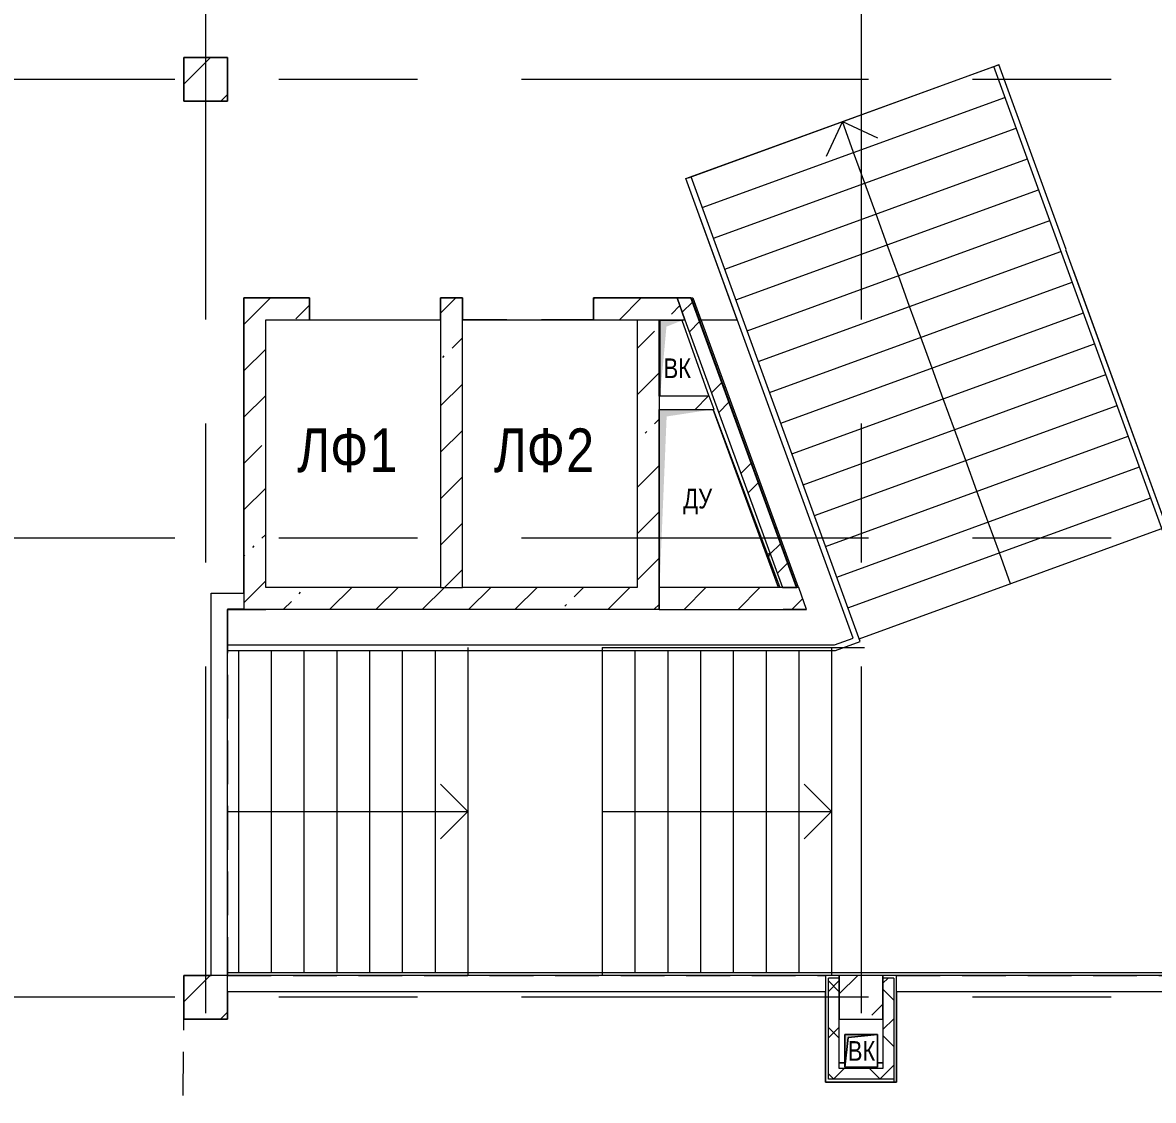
# Model space of a CAD drawing. Header units: millimetres. Extents: x 48966 to 294585, y -43515 to 30344.
# Drawn here: x 241902 to 252252, y -25227 to -15363 of the extents above; entities that cross this region are included whole.
import ezdxf

# ---------------------------------------------------------------- set-up
doc = ezdxf.new("R2010")
doc.units = ezdxf.units.MM
for name, pattern in [('IMPORT-01 Штриховая _2 мм_', [600, 400, -200]), ('Осевые', [6350, 1270, -952.5, 3175, -952.5]), ('Сверху', [793.75, 476.25, -317.5])]:
    doc.linetypes.add(name, pattern=pattern)
for name, color, linetype, lineweight in [('_Разделитель помещений_', 7, 'IMPORT-01 Штриховая _2 мм_', 9), ('Двери', 7, 'Continuous', 9), ('Каркас несущий', 7, 'Continuous', 9), ('Контуры', 7, 'Continuous', 9), ('Линии подступенков-1', 7, 'Continuous', 9), ('Линии свеса', 7, 'Continuous', 9), ('Обобщенные модели', 7, 'Continuous', 9), ('Обобщенные модели-1', 7, 'Continuous', 18), ('Общие ребра', 7, 'Continuous', 9), ('Ограждение', 7, 'Continuous', 9), ('Оси-2', 7, 'Осевые', 9), ('Перекрытия', 7, 'Continuous', 9), ('Поручни', 7, 'Continuous', 9), ('Сверху', 7, 'Сверху', 9), ('Стены-1', 7, 'Continuous', 18), ('Стрелки вверх', 7, 'Continuous', 9), ('Текстовые примечания', 7, 'Continuous', 9), ('Типовые аннотации', 7, 'Continuous', 9), ('Черная _1 сплошная', 7, 'Continuous', 9), ('Штриховка разреза-1', 7, 'Continuous', 9), ('Элементы узлов', 7, 'Continuous', 9), ('Элементы узлов-1', 7, 'Continuous', 5)]:
    doc.layers.add(name, color=color, linetype=linetype, lineweight=lineweight)
doc.styles.add('Arial', font='Arial.ttf', dxfattribs={"width": 0.8, "height": 180})
doc.styles.add('Arial Narrow_2', font='Arial Narrow.ttf', dxfattribs={"height": 400})
pattern_1 = [(45, (0, 0), (-493.914, 493.914), []), (45, (493.9, 0), (-493.914, 493.914), [873.125, -174.625, 6.706, -167.919])]
pattern_2 = [(45, (108045.05, 0), (-424.264, 424.264), [600, -100, 20, -100]), (45, (108045.05, 424), (-424.264, 424.264), [])]
pattern_3 = [(45, (108045.05, 0), (-502.8943, 502.8943), []), (45, (108045.05, 762), (-502.8943, 502.8943), [])]
pattern_4 = [(45, (108045.05, 0), (-212.13203, 212.13203), []), (135, (108045.05, 0), (-212.13203, -212.13203), [])]

# ---------------------------------------------------------------- blocks, each defined once
blk = doc.blocks.new('Перекрытие на отм_5 - Перекрытие на отм_-6100-873754-План 4-го этажа на отм_ _6_600')
at = {"layer": 'Перекрытия'}
for p, q in [((143472, -17629), (145817, -24084)), ((136082, -20533), (136082, -18083)), ((136082, -18083), (137682, -18083)), ((137682, -18083), (137682, -20533)), ((137882, -20533), (137882, -18083)), ((137882, -18083), (139919, -18083)), ((140052, -18083), (140398, -18083)), ((137682, -20533), (137882, -20533)), ((135732, -24084), (135732, -20734)), ((135732, -20734), (136082, -20734)), ((141207, -24084), (135732, -24084)), ((145817, -24084), (141857, -24084)), ((141332, -24884), (141382, -24884)), ((141682, -24884), (141732, -24884))]:
    blk.add_line(p, q, dxfattribs=at)
blk = doc.blocks.new('Обобщенные модели 29 - Обобщенные модели 27-1198685-План 4-го этажа на отм_ _6_600')
at = {"layer": 'Обобщенные модели'}
h = blk.add_hatch(dxfattribs=at)
h.set_pattern_fill('FP_7', color=256, style=0, pattern_type=2)
h.set_pattern_definition(pattern_1)
h.paths.add_polyline_path([(135332, -16083), (135732, -16083), (135732, -15683), (135332, -15683)], flags=0)
h = blk.add_hatch(dxfattribs=at)
h.set_pattern_fill('FP_7', color=256, style=0, pattern_type=2)
h.set_pattern_definition(pattern_1)
h.paths.add_polyline_path([(135332, -24483), (135732, -24483), (135732, -24083), (135332, -24083)], flags=0)
h = blk.add_hatch(dxfattribs=at)
h.set_pattern_fill('FP_7', color=256, style=0, pattern_type=2)
h.set_pattern_definition(pattern_1)
h.paths.add_polyline_path([(141332, -24483), (141732, -24483), (141732, -24083), (141332, -24083), (141332, -24259)], flags=0)
at = {"layer": 'Обобщенные модели-1'}
for p, q in [((135732, -15683), (135332, -15683)), ((135332, -15683), (135332, -16083)), ((135732, -16083), (135732, -15683)), ((135332, -16083), (135732, -16083)), ((135732, -24083), (135332, -24083)), ((135332, -24083), (135332, -24483)), ((135732, -24483), (135732, -24083)), ((141732, -24083), (141332, -24083)), ((141332, -24083), (141332, -24483)), ((141732, -24483), (141732, -24083)), ((135332, -24483), (135732, -24483)), ((141332, -24483), (141732, -24483))]:
    blk.add_line(p, q, dxfattribs=at)
blk = doc.blocks.new('Обобщенные модели 34 - Обобщенные модели 34-1266674-План 4-го этажа на отм_ _6_600')
at = {"layer": 'Обобщенные модели'}
h = blk.add_hatch(dxfattribs=at)
h.set_pattern_fill('FP_7', color=256, style=0, pattern_type=2)
h.set_pattern_definition(pattern_1)
h.paths.add_polyline_path([(140454, -20733), (141032, -20733), (140962, -20533), (139682, -20533), (139682, -20733), (140434, -20733)], flags=0)
at = {"layer": 'Обобщенные модели-1'}
for p, q in [((140962, -20533), (139682, -20533)), ((139682, -20533), (139682, -20733)), ((141032, -20733), (140962, -20533)), ((139682, -20733), (141032, -20733))]:
    blk.add_line(p, q, dxfattribs=at)
blk = doc.blocks.new('M_Дверь-Проем - 1200 x 2200 mm-4670835-План 4-го этажа на отм_ _6_600')
at = {"layer": 'Сверху'}
blk.add_line((-608, 100), (592, 100), dxfattribs=at)
blk = doc.blocks.new('M_Дверь-Проем - 1200 x 2200 mm-V55-План 4-го этажа на отм_ _6_600')
at = {"layer": 'Сверху'}
blk.add_line((-608, -100), (592, -100), dxfattribs=at)
blk = doc.blocks.new('170_ОтверстиеТРАПЕЦИЯВертикальное1 - 170_ОтверстиеТРАПЕЦИЯВертикальное1-4744279-План 4-го этажа на отм_ _6_600')
at = {"layer": 'Обобщенные модели'}
blk.add_hatch(color=256, dxfattribs=at).paths.add_polyline_path([(-230, -95), (-230, -95), (-172, 542), (-25, 600), (-230, 600), (-230, 48)], flags=0)
for p, q in [((-230, -95), (-230, 600)), ((-230, 600), (-30, 600)), ((-30, 600), (216, -95))]:
    blk.add_line(p, q, dxfattribs=at)
blk = doc.blocks.new('170_ОтверстиеТРАПЕЦИЯВертикальное2 - 170_ОтверстиеТРАПЕЦИЯВертикальное2-4744281-План 4-го этажа на отм_ _6_600')
at = {"layer": 'Элементы узлов'}
blk.add_hatch(color=256, dxfattribs=at).paths.add_polyline_path([(-545, -815), (-480, 750), (-55, 815), (-545, 815)], flags=0)
at = {"layer": 'Обобщенные модели'}
for p, q in [((-545, -815), (-545, 815)), ((-545, 815), (-55, 815)), ((-55, 815), (555, -815)), ((555, -815), (-545, -815))]:
    blk.add_line(p, q, dxfattribs=at)
at = {"layer": 'Элементы узлов'}
blk.add_line((545, -815), (-55, 815), dxfattribs=at)
blk = doc.blocks.new('170_ОтверстиеПрямоугольноеВертикальное - 170_ОтверстиеПрямоугольноеВертикальное-5688910-План 4-го этажа на отм_ _6_600')
at = {"layer": 'Обобщенные модели'}
for p, q in [((-150, -150), (-150, 150)), ((-150, 150), (150, 150)), ((150, 150), (150, -150)), ((150, -150), (-150, -150))]:
    blk.add_line(p, q, dxfattribs=at)
blk = doc.blocks.new('Ограждение - Ограждение-7229829-План 4-го этажа на отм_ _6_600')
at = {"layer": 'Поручни'}
for p, q in [((142746, -15765), (142793, -15748)), ((144285, -19994), (142746, -15765)), ((143409, -17439), (142793, -15748)), ((144387, -20276), (144285, -19994)), ((145764, -24057), (144387, -20276)), ((135732, -24057), (137932, -24057)), ((137932, -24057), (138862, -24057)), ((138862, -24057), (139162, -24057)), ((139162, -24057), (141262, -24057)), ((141262, -24057), (145764, -24057)), ((145809, -24084), (145816, -24082))]:
    blk.add_line(p, q, dxfattribs=at)
blk = doc.blocks.new('Ограждение - Ограждение-7229833-План 4-го этажа на отм_ _6_600')
at = {"layer": 'Поручни'}
for p, q in [((139927, -16791), (139975, -16774)), ((141458, -20996), (139927, -16791)), ((141523, -21027), (139975, -16774)), ((141288, -21058), (141458, -20996)), ((135732, -21058), (137932, -21058)), ((135732, -21109), (137932, -21109)), ((137932, -21058), (138862, -21058)), ((137932, -21109), (138862, -21109)), ((138862, -21058), (139162, -21058)), ((138862, -21109), (139162, -21109)), ((139162, -21058), (141262, -21058)), ((139162, -21109), (141262, -21109)), ((141262, -21058), (141288, -21058)), ((141262, -21109), (141297, -21109)), ((141297, -21109), (141523, -21027))]:
    blk.add_line(p, q, dxfattribs=at)

msp = doc.modelspace()

# ---------------------------------------------------------------- hatches: boundary and pattern name
at = {"layer": 'Каркас несущий'}
h = msp.add_hatch(dxfattribs=at)
h.set_pattern_fill('FP_9', color=256, style=0, pattern_type=2)
h.set_pattern_definition([(50, (108045, 0), (1457.472, -127.512), [152.4, -1676.4]), (355, (108045, 0), (-281.942, 1528.454), [121.92, -1341.12]), (100.451, (108166.5, -10.6), (1175.541, 1400.933), [129.52, -1424.721]), (46.184, (108045, 406.4), (2168.632, -336.342), [228.6, -2514.6]), (96.636, (108225.8, 378.4), (1899.22, 1979.42), [194.28, -2137.08]), (351.184, (108045, 406.4), (1899.24, 1979.402), [182.88, -2011.68]), (21, (108248.2, 304.8), (1212.915, -818.121), [152.4, -1676.4]), (326, (108248.2, 304.8), (494.417, 1473.504), [121.92, -1341.12]), (71.451, (108349.3, 236.6), (1707.337, 655.37), [129.52, -1424.721]), (37.5, (108045.05, 0), (24.7094, 676.4402), [67.056, -1257.808, 67.056, -1294.384, -1346.2]), (37.5, (108045.05, 0), (24.7094, 676.4402), [-2686.304, 67.056, -1279.144]), (7.5, (108045.05, 0), (534.5577, 801.4443), [67.056, -709.168, 67.056, -1227.328, -513.08]), (7.5, (108045.05, 0), (534.5577, 801.4443), [-2070.608, 67.056, -446.024]), (327.5, (107591.9, 0), (1084.7275, -45.8312), [67.056, -440.944, 67.056, -1517.904, -2103.12]), (327.5, (107591.9, 0), (1084.7275, -45.8312), [-2092.96, 67.056, -2036.064]), (317.5, (107388.7, 0), (1185.0347, 203.4135), [67.056, -593.344, 67.056, -985.52, -1493.52]), (317.5, (107388.7, 0), (1185.0347, 203.4135), [-1712.976, 67.056, -1426.464])])
h.paths.add_polyline_path([(248984, -20532.9), (249003.9, -20532.9), (248112.1, -18082.9), (248097.5, -18082.9), (248988.5, -20530.9)], flags=0)
h.paths.add_polyline_path([(248856.3, -20532.9), (247964.5, -18082.9), (247899.3, -18082.9), (247901.1, -18087.9), (247938.6, -18089.1), (247939.1, -18089.1), (248196.7, -18783.2), (248186.3, -18783.2), (248230.3, -18902.9), (248221.7, -18902.9), (248821.7, -20532.9)], flags=0)
at = {"layer": 'Штриховка разреза-1'}
h = msp.add_hatch(dxfattribs=at)
h.set_pattern_fill('FP_4', color=256, style=0, pattern_type=2)
h.set_pattern_definition(pattern_2)
h.paths.add_polyline_path([(247526.7, -18082.9), (247964.5, -18082.9), (247891.7, -17882.9), (247126.7, -17882.9), (247126.7, -18082.9)], flags=0)
h.paths.add_polyline_path([(244526.7, -18082.9), (244526.7, -17882.9), (243926.7, -17882.9), (243926.7, -18082.9), (244126.7, -18082.9)], flags=0)
h.paths.add_polyline_path([(245726.7, -18082.9), (245926.7, -18082.9), (245926.7, -17882.9), (245726.7, -17882.9)], flags=0)
h = msp.add_hatch(dxfattribs=at)
h.set_pattern_fill('FP_2', color=256, style=0, pattern_type=2)
h.set_pattern_definition(pattern_3)
h.paths.add_polyline_path([(248856.3, -20532.9), (248984, -20532.9), (248019.4, -17882.9), (247891.7, -17882.9), (248616.9, -19875.4)], flags=0)
h = msp.add_hatch(dxfattribs=at)
h.set_pattern_fill('FP_4', color=256, style=0, pattern_type=2)
h.set_pattern_definition(pattern_2)
h.paths.add_polyline_path([(243926.7, -20532.9), (244126.7, -20532.9), (244126.7, -18082.9), (243926.7, -18082.9), (243926.7, -18640)], flags=0)
h = msp.add_hatch(dxfattribs=at)
h.set_pattern_fill('FP_4', color=256, style=0, pattern_type=2)
h.set_pattern_definition(pattern_2)
h.paths.add_polyline_path([(245726.7, -20532.9), (245926.7, -20532.9), (245926.7, -18082.9), (245726.7, -18082.9), (245726.7, -18640)], flags=0)
h = msp.add_hatch(dxfattribs=at)
h.set_pattern_fill('FP_4', color=256, style=0, pattern_type=2)
h.set_pattern_definition(pattern_2)
h.paths.add_polyline_path([(247526.7, -20732.9), (247726.7, -20732.9), (247726.7, -18082.9), (247526.7, -18082.9), (247526.7, -20532.9)], flags=0)
h = msp.add_hatch(dxfattribs=at)
h.set_pattern_fill('FP_2', color=256, style=0, pattern_type=2)
h.set_pattern_definition(pattern_3)
h.paths.add_polyline_path([(248230.3, -18902.9), (248186.2, -18782.9), (247726.7, -18782.9), (247726.7, -18902.9)], flags=0)
h = msp.add_hatch(dxfattribs=at)
h.set_pattern_fill('FP_4', color=256, style=0, pattern_type=2)
h.set_pattern_definition(pattern_2)
h.paths.add_polyline_path([(247526.7, -20732.9), (247526.7, -20532.9), (243926.7, -20532.9), (243926.7, -20732.9), (244693.9, -20732.9)], flags=0)
h = msp.add_hatch(dxfattribs=at)
h.set_pattern_fill('FP_5', color=256, style=0, pattern_type=2)
h.set_pattern_definition(pattern_4)
h.paths.add_polyline_path([(249376.7, -25034.1), (249376.7, -24107.9), (249276.7, -24107.9), (249276.7, -25034.1)], flags=0)
h = msp.add_hatch(dxfattribs=at)
h.set_pattern_fill('FP_5', color=256, style=0, pattern_type=2)
h.set_pattern_definition(pattern_4)
h.paths.add_polyline_path([(249876.7, -24934.1), (249876.7, -24107.9), (249776.7, -24107.9), (249776.7, -24934.1)], flags=0)
h = msp.add_hatch(dxfattribs=at)
h.set_pattern_fill('FP_5', color=256, style=0, pattern_type=2)
h.set_pattern_definition(pattern_4)
h.paths.add_polyline_path([(249876.7, -25034.1), (249876.7, -24934.1), (249376.7, -24934.1), (249376.7, -25034.1)], flags=0)
at = {"layer": 'Элементы узлов-1'}
msp.add_hatch(color=256, dxfattribs=at).paths.add_polyline_path([(249426.7, -24922.9), (249456.7, -24652.9), (249726.7, -24622.9), (249426.7, -24622.9)], flags=0)

# ---------------------------------------------------------------- linework, layer by layer
at = {"layer": '_Разделитель помещений_'}
for p, q in [((243925.7, -20732.9), (243776.7, -20732.9)), ((243776.7, -20732.9), (243776.7, -24084.1)), ((243776.7, -24084.1), (249251.7, -24084.1)), ((249901.7, -24084.1), (255560.9, -24084.1)), ((243341.7, -29382.9), (243376.7, -24482.9))]:
    msp.add_line(p, q, dxfattribs=at)
at = {"layer": 'Каркас несущий'}
for p, q in [((247899.3, -18082.9), (247901.1, -18087.9)), ((249003.9, -20532.9), (248112.1, -18082.9)), ((248863.8, -20732.9), (249076.7, -20732.9))]:
    msp.add_line(p, q, dxfattribs=at)
at = {"layer": 'Контуры'}
for p, q in [((247995.9, -16782.5), (250814.9, -15756.5)), ((249559.2, -21002.3), (252354, -19985.1)), ((245976.7, -21082.9), (245976.7, -24082.9)), ((247206.7, -21082.9), (247206.7, -24082.9))]:
    msp.add_line(p, q, dxfattribs=at)
at = {"layer": 'Линии подступенков-1'}
for p, q in [((248122.7, -17055.6), (250893.3, -16047.2)), ((248225.3, -17337.5), (250995.9, -16329.1)), ((248327.9, -17619.4), (251098.5, -16611)), ((248430.5, -17901.3), (251201.1, -16892.9)), ((248533.1, -18183.2), (251303.7, -17174.8)), ((248635.8, -18465.2), (251406.3, -17456.7)), ((248738.4, -18747.1), (251508.9, -17738.7)), ((248841, -19029), (251611.6, -18020.6)), ((248943.6, -19310.9), (251714.2, -18302.5)), ((249046.2, -19592.8), (251816.8, -18584.4)), ((249148.8, -19874.7), (251919.4, -18866.3)), ((249251.4, -20156.6), (252022, -19148.2)), ((249354, -20438.5), (252124.6, -19430.1)), ((249456.6, -20720.4), (252227.2, -19712)), ((249559.2, -21002.3), (252354, -19985.1)), ((243876.7, -21108.7), (243876.7, -24057.1)), ((244176.7, -21108.7), (244176.7, -24057.1)), ((244476.7, -21108.7), (244476.7, -24057.1)), ((244776.7, -21108.7), (244776.7, -24057.1)), ((245076.7, -21108.7), (245076.7, -24057.1)), ((245376.7, -21108.7), (245376.7, -24057.1)), ((245676.7, -21108.7), (245676.7, -24057.1)), ((245976.7, -21082.9), (245976.7, -24082.9)), ((247206.7, -21082.9), (247206.7, -24082.9)), ((247506.7, -21108.7), (247506.7, -24057.1)), ((247806.7, -21108.7), (247806.7, -24057.1)), ((248106.7, -21108.7), (248106.7, -24057.1)), ((248406.7, -21108.7), (248406.7, -24057.1)), ((248706.7, -21108.7), (248706.7, -24057.1)), ((249006.7, -21108.7), (249006.7, -24057.1)), ((249306.7, -21082.9), (249306.7, -24082.9))]:
    msp.add_line(p, q, dxfattribs=at)
at = {"layer": 'Линии свеса'}
for p, q in [((248122.7, -17055.6), (250893.3, -16047.2)), ((248225.3, -17337.5), (250995.9, -16329.1)), ((248327.9, -17619.4), (251098.5, -16611)), ((248430.5, -17901.3), (251201.1, -16892.9)), ((248533.1, -18183.2), (251303.7, -17174.8)), ((248635.8, -18465.2), (251406.3, -17456.7)), ((248738.4, -18747.1), (251508.9, -17738.7)), ((248841, -19029), (251611.6, -18020.6)), ((248943.6, -19310.9), (251714.2, -18302.5)), ((249046.2, -19592.8), (251816.8, -18584.4)), ((249148.8, -19874.7), (251919.4, -18866.3)), ((249251.4, -20156.6), (252022, -19148.2)), ((249354, -20438.5), (252124.6, -19430.1)), ((249456.6, -20720.4), (252227.2, -19712)), ((243876.7, -21108.7), (243876.7, -24057.1)), ((244176.7, -21108.7), (244176.7, -24057.1)), ((244476.7, -21108.7), (244476.7, -24057.1)), ((244776.7, -21108.7), (244776.7, -24057.1)), ((245076.7, -21108.7), (245076.7, -24057.1)), ((245376.7, -21108.7), (245376.7, -24057.1)), ((245676.7, -21108.7), (245676.7, -24057.1)), ((247506.7, -21108.7), (247506.7, -24057.1)), ((247806.7, -21108.7), (247806.7, -24057.1)), ((248106.7, -21108.7), (248106.7, -24057.1)), ((248406.7, -21108.7), (248406.7, -24057.1)), ((248706.7, -21108.7), (248706.7, -24057.1)), ((249006.7, -21108.7), (249006.7, -24057.1))]:
    msp.add_line(p, q, dxfattribs=at)
at = {"layer": 'Общие ребра'}
for p, q in [((244526.7, -17882.9), (243926.7, -17882.9)), ((245926.7, -17882.9), (245726.7, -17882.9)), ((247891.7, -17882.9), (247126.7, -17882.9)), ((247964.5, -18082.9), (247891.7, -17882.9)), ((247891.7, -17882.9), (247964.5, -18082.9)), ((247726.7, -18782.9), (247726.7, -18902.9)), ((249276.7, -25034.1), (249276.7, -24107.9)), ((249376.7, -24107.9), (249276.7, -24107.9)), ((249876.7, -24107.9), (249776.7, -24107.9)), ((249876.7, -24107.9), (249876.7, -24934.1)), ((249876.7, -24934.1), (249876.7, -25034.1)), ((249376.7, -25034.1), (249276.7, -25034.1)), ((249876.7, -25034.1), (249376.7, -25034.1)), ((249876.7, -25034.1), (249876.7, -25059.1))]:
    msp.add_line(p, q, dxfattribs=at)
at = {"layer": 'Оси-2'}
for p, q in [((243576.7, 25417.1), (243576.7, -41737.8)), ((249576.7, 25417.1), (249576.7, -41737.8)), ((258216.7, -15882.9), (199731.8, -15882.9)), ((258216.7, -20082.9), (199731.8, -20082.9)), ((258216.7, -24282.9), (199731.8, -24282.9))]:
    msp.add_line(p, q, dxfattribs=at)
at = {"layer": 'Перекрытия'}
for p, q in [((243376.7, -16082.9), (243376.7, -15682.9)), ((243376.7, -15682.9), (243776.7, -15682.9)), ((243776.7, -15682.9), (243776.7, -16082.9)), ((247972.4, -16791.1), (250834.1, -15749.5)), ((243776.7, -16082.9), (243376.7, -16082.9)), ((248442.6, -18082.9), (247972.4, -16791.1)), ((251448.5, -17440.8), (253861.7, -24084.1)), ((243926.7, -20584.1), (243926.7, -17882.9)), ((243926.7, -17882.9), (244526.7, -17882.9)), ((244526.7, -17882.9), (244526.7, -18082.9)), ((245726.7, -18082.9), (245726.7, -17882.9)), ((245726.7, -17882.9), (245926.7, -17882.9)), ((245926.7, -17882.9), (245926.7, -18082.9)), ((247126.7, -18082.9), (247126.7, -17882.9)), ((247126.7, -17882.9), (248036.7, -17882.9)), ((248036.7, -17882.9), (248109.3, -18082.9)), ((244526.7, -18082.9), (245726.7, -18082.9)), ((245926.7, -18082.9), (247126.7, -18082.9)), ((248109.3, -18082.9), (248442.6, -18082.9)), ((243626.7, -24082.9), (243626.7, -20584.1)), ((243626.7, -20584.1), (243926.7, -20584.1)), ((243376.7, -24482.9), (243376.7, -24082.9)), ((243376.7, -24082.9), (243626.7, -24082.9)), ((249251.7, -24234.1), (243776.7, -24234.1)), ((243776.7, -24234.1), (243776.7, -24482.9)), ((249251.7, -25059.1), (249251.7, -24234.1)), ((255617.6, -24234.1), (249901.7, -24234.1)), ((249901.7, -24234.1), (249901.7, -25059.1)), ((243776.7, -24482.9), (243376.7, -24482.9)), ((249426.7, -24884.1), (249376.7, -24884.1)), ((249426.7, -24922.9), (249426.7, -24884.1)), ((249426.7, -24884.1), (249426.7, -24922.9)), ((249726.7, -24922.9), (249426.7, -24922.9)), ((249426.7, -24922.9), (249726.7, -24922.9)), ((249776.7, -24884.1), (249726.7, -24884.1)), ((249726.7, -24884.1), (249726.7, -24922.9)), ((249726.7, -24922.9), (249726.7, -24884.1)), ((249901.7, -25059.1), (249251.7, -25059.1))]:
    msp.add_line(p, q, dxfattribs=at)
at = {"layer": 'Стены-1'}
for p, q in [((243926.7, -17882.9), (243926.7, -18082.9)), ((244526.7, -18082.9), (244526.7, -17882.9)), ((245726.7, -17882.9), (245726.7, -18082.9)), ((245926.7, -18082.9), (245926.7, -17882.9)), ((247126.7, -17882.9), (247126.7, -18082.9)), ((248019.4, -17882.9), (247891.7, -17882.9)), ((248984, -20532.9), (248019.4, -17882.9)), ((248019.4, -17882.9), (248984, -20532.9)), ((248988.5, -20530.9), (248024.8, -17882.9)), ((243926.7, -18082.9), (243926.7, -20532.9)), ((244126.7, -18082.9), (244526.7, -18082.9)), ((244126.7, -20532.9), (244126.7, -18082.9)), ((245726.7, -18082.9), (245726.7, -20532.9)), ((245926.7, -20532.9), (245926.7, -18082.9)), ((247126.7, -18082.9), (247526.7, -18082.9)), ((247526.7, -18082.9), (247526.7, -20532.9)), ((247726.7, -18082.9), (247964.5, -18082.9)), ((247726.7, -18782.9), (247726.7, -18082.9)), ((247964.5, -18082.9), (248856.3, -20532.9)), ((248186.2, -18782.9), (247726.7, -18782.9)), ((248230.3, -18902.9), (248186.2, -18782.9)), ((247726.7, -20732.9), (247726.7, -18902.9)), ((247726.7, -18902.9), (248230.3, -18902.9)), ((243926.7, -20532.9), (243926.7, -20732.9)), ((245726.7, -20532.9), (244126.7, -20532.9)), ((247526.7, -20532.9), (245926.7, -20532.9)), ((248856.3, -20532.9), (248984, -20532.9)), ((248984, -20532.9), (248989.3, -20532.9)), ((243926.7, -20732.9), (247526.7, -20732.9)), ((247526.7, -20732.9), (247726.7, -20732.9)), ((249251.7, -24082.9), (249251.7, -25059.1)), ((249276.7, -24082.9), (249251.7, -24082.9)), ((249376.7, -24082.9), (249276.7, -24082.9)), ((249376.7, -24107.9), (249376.7, -24082.9)), ((249376.7, -24934.1), (249376.7, -24107.9)), ((249876.7, -24082.9), (249776.7, -24082.9)), ((249776.7, -24082.9), (249776.7, -24107.9)), ((249776.7, -24107.9), (249776.7, -24934.1)), ((249901.7, -24082.9), (249876.7, -24082.9)), ((249901.7, -24934.1), (249901.7, -24082.9)), ((249776.7, -24934.1), (249376.7, -24934.1)), ((249901.7, -25059.1), (249901.7, -24934.1)), ((249251.7, -25059.1), (249276.7, -25059.1)), ((249276.7, -25059.1), (249376.7, -25059.1)), ((249376.7, -25059.1), (249876.7, -25059.1)), ((249876.7, -25059.1), (249901.7, -25059.1))]:
    msp.add_line(p, q, dxfattribs=at)
at = {"layer": 'Стрелки вверх'}
for p, q in [((249405.4, -16269.5), (249256, -16589.9)), ((249508, -16551.4), (249405.4, -16269.5)), ((249405.4, -16269.5), (249725.8, -16418.9)), ((249610.6, -16833.3), (249508, -16551.4)), ((249713.2, -17115.2), (249610.6, -16833.3)), ((249815.8, -17397.1), (249713.2, -17115.2)), ((249918.4, -17679), (249815.8, -17397.1)), ((250021, -17960.9), (249918.4, -17679)), ((250123.7, -18242.9), (250021, -17960.9)), ((250226.3, -18524.8), (250123.7, -18242.9)), ((250328.9, -18806.7), (250226.3, -18524.8)), ((250431.5, -19088.6), (250328.9, -18806.7)), ((250534.1, -19370.5), (250431.5, -19088.6)), ((250636.7, -19652.4), (250534.1, -19370.5)), ((250739.3, -19934.3), (250636.7, -19652.4)), ((250841.9, -20216.2), (250739.3, -19934.3)), ((250944.5, -20498.1), (250841.9, -20216.2)), ((245976.7, -22582.9), (245726.7, -22332.9)), ((249306.7, -22582.9), (249056.7, -22332.9)), ((243776.7, -22582.9), (243876.7, -22582.9)), ((243876.7, -22582.9), (244176.7, -22582.9)), ((244176.7, -22582.9), (244476.7, -22582.9)), ((244476.7, -22582.9), (244776.7, -22582.9)), ((244776.7, -22582.9), (245076.7, -22582.9)), ((245076.7, -22582.9), (245376.7, -22582.9)), ((245376.7, -22582.9), (245676.7, -22582.9)), ((245676.7, -22582.9), (245976.7, -22582.9)), ((245976.7, -22582.9), (245726.7, -22832.9)), ((247206.7, -22582.9), (247506.7, -22582.9)), ((247506.7, -22582.9), (247806.7, -22582.9)), ((247806.7, -22582.9), (248106.7, -22582.9)), ((248106.7, -22582.9), (248406.7, -22582.9)), ((248406.7, -22582.9), (248706.7, -22582.9)), ((248706.7, -22582.9), (249006.7, -22582.9)), ((249006.7, -22582.9), (249306.7, -22582.9)), ((249306.7, -22582.9), (249056.7, -22832.9))]:
    msp.add_line(p, q, dxfattribs=at)
at = {"layer": 'Черная _1 сплошная'}
msp.add_line((247206.7, -21082.9), (249606.7, -21082.9), dxfattribs=at)
at = {"layer": 'Элементы узлов'}
for p, q in [((249726.7, -24622.9), (249426.7, -24622.9)), ((249426.7, -24622.9), (249426.7, -24922.9)), ((249726.7, -24622.9), (249456.7, -24652.9)), ((249456.7, -24652.9), (249726.7, -24622.9)), ((249726.7, -24922.9), (249726.7, -24622.9)), ((249456.7, -24652.9), (249426.7, -24922.9)), ((249426.7, -24922.9), (249456.7, -24652.9)), ((249426.7, -24922.9), (249726.7, -24922.9))]:
    msp.add_line(p, q, dxfattribs=at)

# ---------------------------------------------------------------- block references
at = {"layer": 'Двери'}
msp.add_blockref('M_Дверь-Проем - 1200 x 2200 mm-V55-План 4-го этажа на отм_ _6_600', (245134.9, -17982.9), dxfattribs=at)
at = {"layer": 'Двери', "rotation": 180}
msp.add_blockref('M_Дверь-Проем - 1200 x 2200 mm-4670835-План 4-го этажа на отм_ _6_600', (246518.5, -17982.9), dxfattribs=at)
at = {"layer": 'Обобщенные модели'}
for name, p in [('Обобщенные модели 29 - Обобщенные модели 27-1198685-План 4-го этажа на отм_ _6_600', (108045, 0)), ('170_ОтверстиеТРАПЕЦИЯВертикальное1 - 170_ОтверстиеТРАПЕЦИЯВертикальное1-4744279-План 4-го этажа на отм_ _6_600', (247966.7, -18687.9)), ('170_ОтверстиеТРАПЕЦИЯВертикальное2 - 170_ОтверстиеТРАПЕЦИЯВертикальное2-4744281-План 4-го этажа на отм_ _6_600', (248276.7, -19717.9)), ('Обобщенные модели 34 - Обобщенные модели 34-1266674-План 4-го этажа на отм_ _6_600', (108045, 0))]:
    msp.add_blockref(name, p, dxfattribs=at)
at = {"layer": 'Ограждение'}
for name in ['Ограждение - Ограждение-7229829-План 4-го этажа на отм_ _6_600', 'Ограждение - Ограждение-7229833-План 4-го этажа на отм_ _6_600']:
    msp.add_blockref(name, (108045, 0), dxfattribs=at)
at = {"layer": 'Перекрытия'}
msp.add_blockref('Перекрытие на отм_5 - Перекрытие на отм_-6100-873754-План 4-го этажа на отм_ _6_600', (108045, 0), dxfattribs=at)
at = {"layer": 'Элементы узлов'}
msp.add_blockref('170_ОтверстиеПрямоугольноеВертикальное - 170_ОтверстиеПрямоугольноеВертикальное-5688910-План 4-го этажа на отм_ _6_600', (249576.7, -24772.9), dxfattribs=at)

# ---------------------------------------------------------------- texts
at = {"layer": 'Текстовые примечания', "char_height": 400, "attachment_point": 1, "style": 'Arial Narrow_2'}
for s, insert, width in [('ЛФ', (244416, -19077.5), 801.687), ('\\fArial Narrow|b0|i0|c204|p34|;1', (245077.4, -19077.5), 320.675), ('ЛФ', (246216, -19077.5), 801.687), ('\\fArial Narrow|b0|i0|c204|p34|;2', (246877.4, -19077.5), 320.675)]:
    msp.add_mtext(s, dxfattribs=dict(at, insert=insert, width=width))
at = {"layer": 'Типовые аннотации', "char_height": 180, "attachment_point": 1, "style": 'Arial'}
for s, insert, width in [('ВК', (247768.4, -18436.7), 307.848), ('ДУ', (247948.9, -19629.9), 320.675), ('ВК', (249454.5, -24684.9), 307.848)]:
    msp.add_mtext(s, dxfattribs=dict(at, insert=insert, width=width))

doc.saveas('drawing.dxf')
